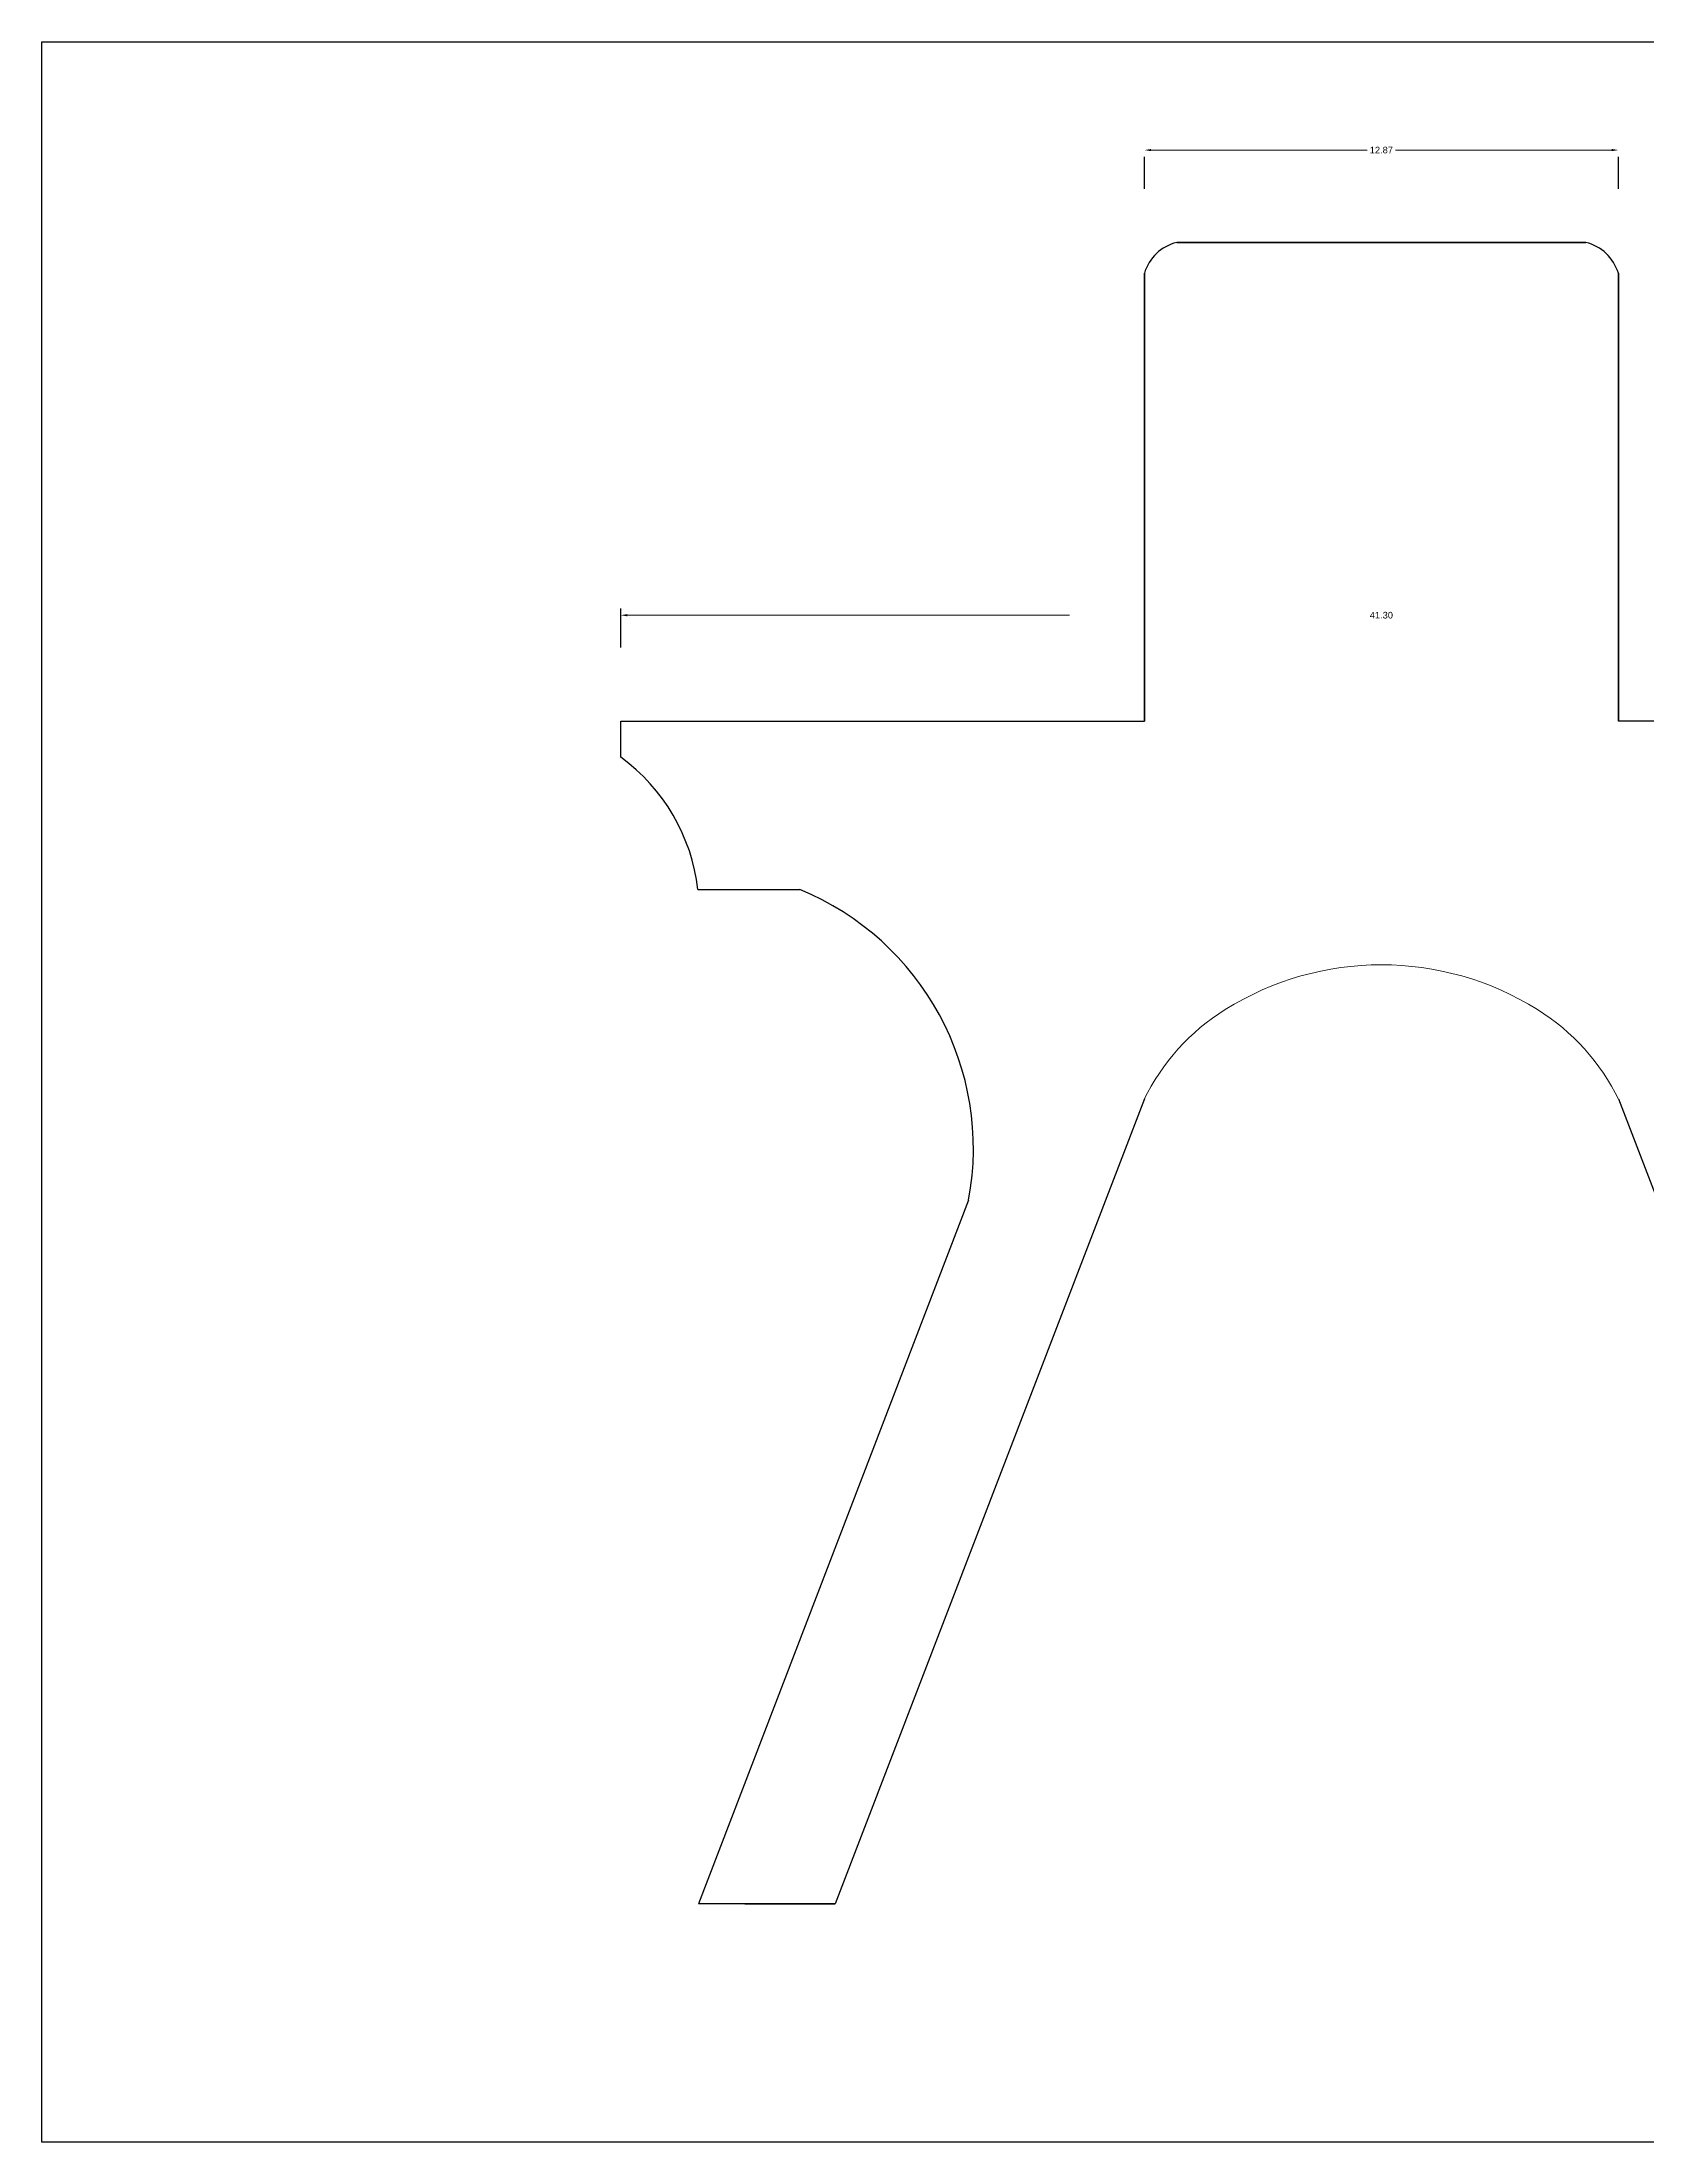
# Model space of a CAD drawing. Header units: inches. Extents: x 59 to 322, y 22 to 79.
# Drawn here: x 155.2 to 198.8, y 21.7 to 78.7 of the extents above; entities that cross this region are included whole.
import ezdxf

# ---------------------------------------------------------------- set-up
doc = ezdxf.new("R2010")
doc.units = ezdxf.units.IN
doc.header["$MEASUREMENT"] = 0
doc.linetypes.add('ACAD_ISO03W100', pattern=[30, 12, -18])
doc.styles.get("Standard").update_dxf_attribs({"font": 'Arial.ttf'})
doc.dimstyles.new('Copie de STANDARD', dxfattribs={"dimtxt": 0.18, "dimasz": 0.18, "dimexe": 0.18, "dimexo": 2, "dimgap": 0.09, "dimtad": 0, "dimtih": 1, "dimtoh": 1, "dimzin": 0, "dimdsep": 46, "dimtxsty": 'Standard', "dimcen": 0.09, "dimclrd": 256, "dimadec": 0, "dimazin": 0, "dimtfac": 1, "dimtofl": 0, "dimtmove": 0, "dimatfit": 3, "dimfxl": 1, "dimtolj": 1, "dimtzin": 0, "dimlwd": 13, "dimarcsym": 0})

# ---------------------------------------------------------------- blocks, each defined once
blk = doc.blocks.new('*D39')
at = {"color": 0, "linetype": 'ACAD_ISO03W100', "lineweight": -2, "transparency": 16777216}
for p, q in [((170.892, 62.266), (170.892, 63.32)), ((212.196, 62.266), (212.196, 63.32))]:
    blk.add_line(p, q, dxfattribs=at)
at = {"linetype": 'ACAD_ISO03W100', "lineweight": 13, "transparency": 16777216}
for p, q in [((171.072, 63.14), (191.147, 63.14)), ((212.016, 63.14), (191.941, 63.14))]:
    blk.add_line(p, q, dxfattribs=at)
at = {"transparency": 16777216}
for points in [[(171.072, 63.17), (171.072, 63.11), (170.892, 63.14)], [(212.016, 63.17), (212.016, 63.11), (212.196, 63.14)]]:
    blk.add_solid(points, dxfattribs=at)
at = {"layer": 'Defpoints', "color": 0, "transparency": 16777216}
for p in [(212.196, 63.14), (170.892, 60.266), (212.196, 60.266)]:
    blk.add_point(p, dxfattribs=at)
at = {"color": 0, "transparency": 16777216, "insert": (191.544, 63.14), "char_height": 0.18, "attachment_point": 5}
blk.add_mtext('\\A1;41.30', dxfattribs=at)
blk = doc.blocks.new('*D23')
at = {"color": 0, "linetype": 'ACAD_ISO03W100', "lineweight": -2, "transparency": 16777216}
for p, q in [((185.109, 74.72), (185.109, 75.594)), ((197.979, 74.72), (197.979, 75.594))]:
    blk.add_line(p, q, dxfattribs=at)
at = {"linetype": 'ACAD_ISO03W100', "lineweight": 13, "transparency": 16777216}
for p, q in [((185.289, 75.774), (191.158, 75.774)), ((197.799, 75.774), (191.93, 75.774))]:
    blk.add_line(p, q, dxfattribs=at)
at = {"transparency": 16777216}
for points in [[(185.289, 75.804), (185.289, 75.744), (185.109, 75.774)], [(197.799, 75.804), (197.799, 75.744), (197.979, 75.774)]]:
    blk.add_solid(points, dxfattribs=at)
at = {"layer": 'Defpoints', "color": 0, "transparency": 16777216}
for p in [(185.109, 76.72), (197.979, 76.72), (197.979, 75.774)]:
    blk.add_point(p, dxfattribs=at)
at = {"color": 0, "transparency": 16777216, "insert": (191.544, 75.774), "char_height": 0.18, "attachment_point": 5}
blk.add_mtext('\\A1;12.87', dxfattribs=at)

msp = doc.modelspace()

# ---------------------------------------------------------------- linework, layer by layer
for p, q in [((185.988, 73.266), (197.099, 73.266)), ((197.099, 73.266), (185.988, 73.266)), ((185.109, 60.266), (185.109, 72.428)), ((185.109, 72.428), (185.109, 60.266)), ((197.979, 72.428), (197.979, 60.266)), ((197.979, 60.266), (197.979, 72.428)), ((170.892, 59.281), (170.892, 60.266)), ((170.892, 60.266), (185.109, 60.266)), ((212.196, 60.266), (197.979, 60.266)), ((172.986, 55.691), (175.749, 55.691)), ((185.109, 50.007), (176.715, 28.139)), ((197.979, 50.007), (206.373, 28.139)), ((180.336, 47.254), (172.998, 28.139)), ((176.715, 28.139), (172.998, 28.139)), ((174.258, 28.139), (176.715, 28.139))]:
    msp.add_line(p, q)
msp.add_lwpolyline([(155.176, 78.71), (231.635, 78.71), (231.635, 21.67), (155.176, 21.67)], close=True)
for centre, radius, start, end in [((186.282, 72.076), 1.225, 103.8812, 163.3029), ((196.805, 72.076), 1.225, 16.6971, 76.1188), ((167.838, 55.094), 5.183, 6.6135, 53.8942), ((172.862, 48.656), 7.604, 349.3757, 67.6831)]:
    msp.add_arc(centre, radius, start, end)
at = {"linetype": 'Continuous', "lineweight": 15}
for centre, radius, start, end in [((191.544, 45.645), 8, 58, 122), ((190.484, 47.341), 6, 122, 153.8971), ((192.603, 47.341), 6, 26.1029, 58)]:
    msp.add_arc(centre, radius, start, end, dxfattribs=at)

# ---------------------------------------------------------------- dimensions: what is measured, and where the dimension line sits
for base, p1, p2, picture, middle in [((197.979, 75.774), (185.109, 76.72), (197.979, 76.72), '*D23', (191.544, 75.774)), ((212.196, 63.14), (170.892, 60.266), (212.196, 60.266), '*D39', (191.544, 63.14))]:
    dim = msp.add_linear_dim(base=base, p1=p1, p2=p2, dimstyle='Copie de STANDARD')
    dim.commit()
    dim.dimension.update_dxf_attribs({"geometry": picture, "text_midpoint": middle})

doc.saveas('drawing.dxf')
